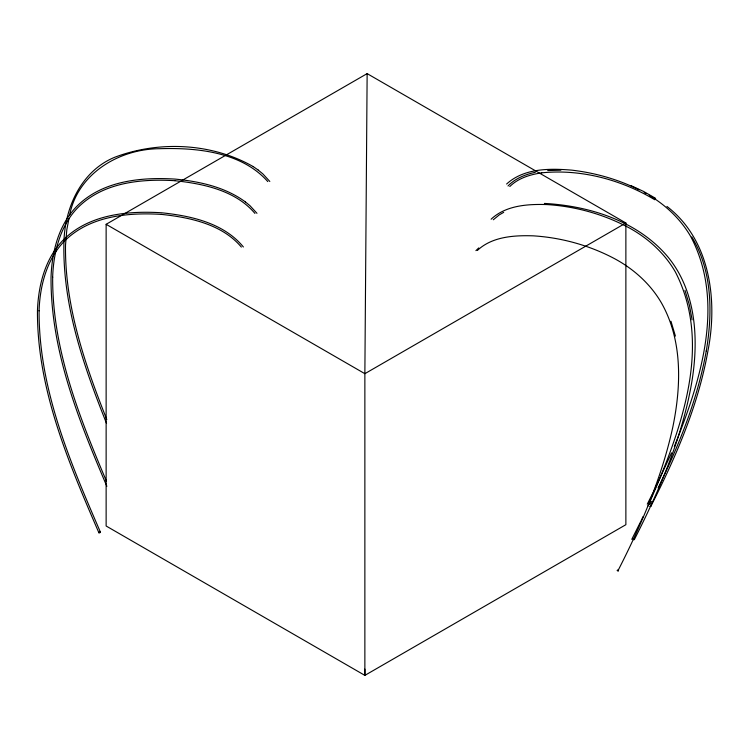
<?xml version="1.0" encoding="UTF-8"?>
<svg xmlns="http://www.w3.org/2000/svg" width="749" height="749" viewBox="0 0 749 749"><rect width="100%" height="100%" fill="white"/><g stroke="black" fill="none" stroke-linecap="round" stroke-linejoin="round"><path stroke-width="1.12" d="M364.866 669.1L364.866 675.383L106.133 526.004L106.133 224.307L181.352 180.874M367.141 73.617L364.866 373.685L364.866 675.383L625.874 524.693L625.874 222.996L367.141 73.617L182.26 180.35M68.908 218.755L66.82 229.69L65.509 245.204C64.742 305.676 84.787 364.061 106.807 419.609M69.535 215.469C77.512 173.768 118.941 148.901 159.64 148.705C197.081 147.506 241.665 152.01 267.777 181.576M674.325 446.507C700.381 381.503 725.725 303.448 690.915 236.881A104.308 82.09 23.6 0 0 649.28 195.349M633.457 539.664L634.3 539.626L634.038 538.84M649.758 506.324L650.806 506.39L650.478 505.556M671.572 452.845L654.017 490.745M641.097 520.733L643.091 516.52M648.082 505.987C679.165 434.579 714.012 347.274 675.42 272.046A104.308 82.09 23.6 0 0 628.72 227.621C603.582 214.205 575.485 206.368 547.06 204.58C527.802 203.953 505.893 205.292 491.119 219.204M649.889 504.526L651.433 501.409M658.099 487.908C679.409 444.382 697.675 398.814 706.279 350.925L706.251 351.112C712.674 313.016 712.411 270.932 691.795 236.946M634.356 539.552C659.251 490.426 681.599 439.139 691.355 384.612L691.383 384.434C698.995 341.244 696.86 291.782 667.64 256.607C637.614 221.067 589.557 205.872 544.401 203.428M650.853 506.315C675.757 457.19 698.096 405.902 707.852 351.375L707.88 351.187C717.907 300.658 710.436 239.755 666.938 206.434M647.276 504.171L652.978 492.814M631.791 539.346L640.601 521.781M618.019 570.607C641.387 524.909 661.919 477.272 672.845 426.939C681.234 386.007 682.714 340.842 661.657 303.308A104.308 82.09 23.6 0 0 614.957 258.882C589.819 245.466 561.722 237.63 533.297 235.841C514.039 235.214 492.121 236.553 477.347 250.466M508.009 185.977C515.209 178.412 525.292 174.461 535.32 172.298M509.797 186.538C518.233 178.103 530.217 174.554 541.733 172.832M493.301 219.775L499.274 214.879L503.702 212.342M475.915 250.634L478.751 247.919M506.605 184.029C523.963 168.122 549.729 168.282 571.815 170.154C595.146 172.869 618.15 179.339 639.178 189.881M625.874 222.996L364.866 373.685L106.133 224.307M99.42 532.164C97.389 533.803 102.107 532.174 99.72 532.043M633.261 538.587L633.261 539.561M541.602 172.85C580.868 168.843 621.099 179.601 654.766 199.749M547.697 170.557L560.898 170.192M630.808 185.537L643.457 191.379L655.637 198.354M253.34 166.662C211.986 142.965 158.882 140.484 114.644 157.299C80.255 171.418 63.843 209.832 63.88 245.12L63.871 245.298C63.103 307.118 83.907 366.71 106.545 423.41M258.227 170.079L262.88 173.927L269.818 181.464M245.391 201.921L250.044 205.769L256.973 213.306M253.293 166.634L258.293 170.117M245.447 201.958C225.206 187.044 199.749 181.473 175.154 179.095L175.088 179.086C141.804 177.036 104.28 180.556 78.804 204.421C59.124 222.921 51.971 250.803 51.044 276.961L51.035 277.139C50.511 350.363 78.579 420.049 106.873 486.298M243.397 246.983C223.754 222.987 190.911 215.815 161.569 212.772L161.512 212.763C128.229 210.712 90.704 214.233 65.219 238.098C45.549 256.598 38.396 284.48 37.459 310.638L37.45 310.816C37.019 388.797 68.468 462.517 98.905 532.792M254.932 213.418C235.626 190.518 203.522 183.73 174.966 180.706L175.023 180.715C142.132 178.693 105.038 182.11 79.843 205.694C60.875 223.427 53.441 251.505 52.655 277.214L52.664 277.036C52.112 348.51 79.104 416.641 106.536 481.42M241.356 247.086C222.107 224.213 190.021 217.435 161.381 214.383L161.447 214.392C128.556 212.37 91.453 215.787 66.268 239.371C47.299 257.104 39.856 285.182 39.079 310.891L39.088 310.713C38.676 388.516 70.078 462.058 100.432 532.164M684.979 290.331L689.389 305.049L692.085 319.832M670.954 321.255L675.411 336.114M644.206 192.456A104.308 82.09 23.6 0 1 646.247 193.579M617.251 570.317C618.44 572.695 619.442 569.231 617.27 570.27"/></g></svg>
